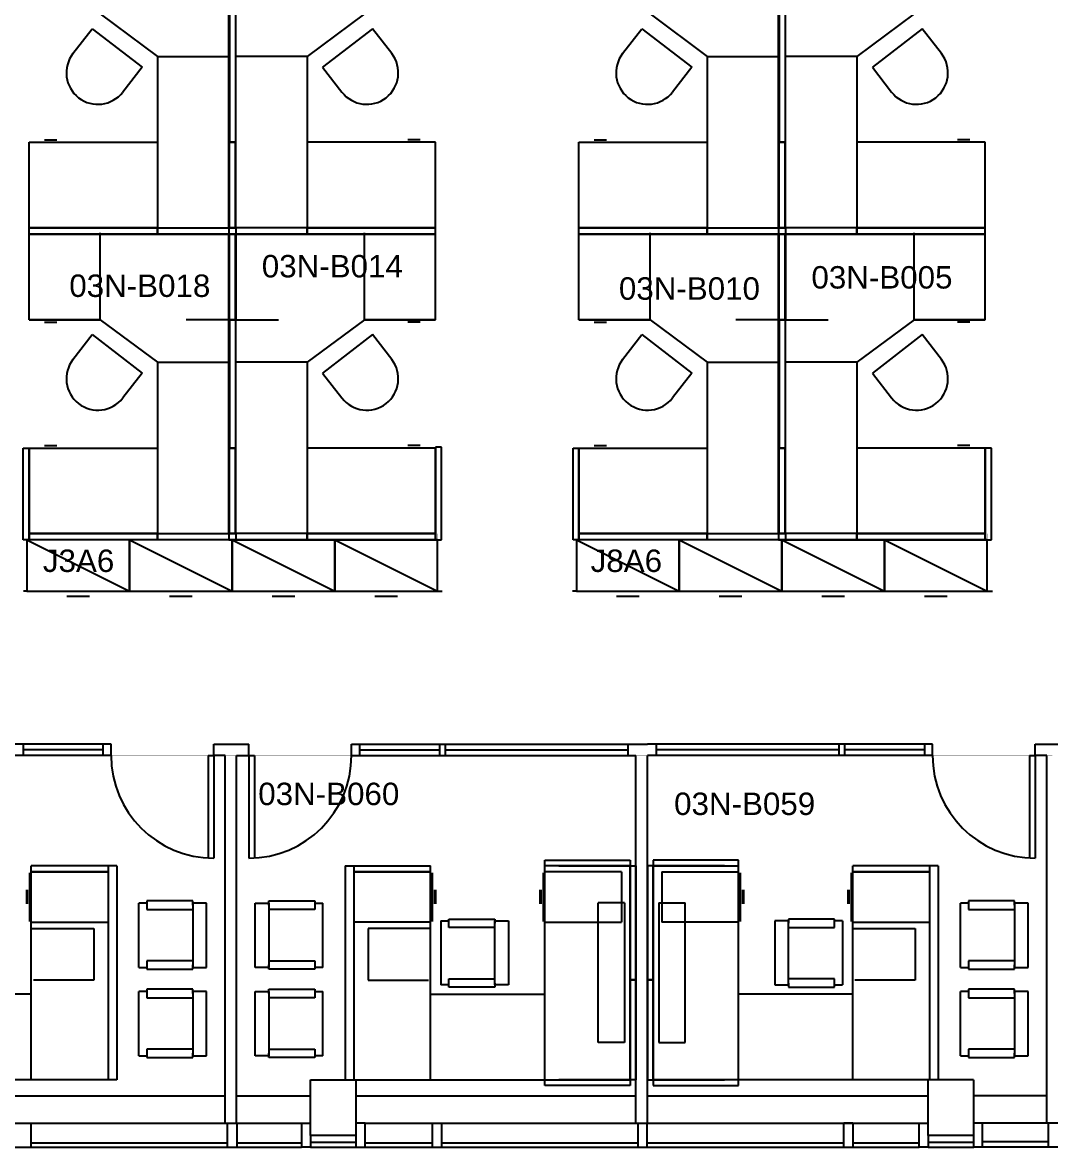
# Model space of a CAD drawing. Extents: x 0 to 6337, y 3987 to 5634.
# Drawn here: x 3365.2 to 3725.6, y 4015.9 to 4410.5 of the extents above; entities that cross this region are included whole.
import ezdxf

# ---------------------------------------------------------------- set-up
doc = ezdxf.new("R2010")
doc.units = 0
doc.header["$MEASUREMENT"] = 0
for name, color, linetype in [('01A_BASE_PLAN', 7, 'CONTINUOUS'), ('01B_PANELS', 7, 'CONTINUOUS'), ('04A_FURNITURE', 7, 'CONTINUOUS'), ('NA-FLOOR', 7, 'CONTINUOUS'), ('REGION', 7, 'CONTINUOUS'), ('REGION_NUM', 7, 'CONTINUOUS')]:
    doc.layers.add(name, color=color, linetype=linetype)
doc.styles.add('ARIAL', font='ARIAL', dxfattribs={"height": 0.2})

msp = doc.modelspace()

# ---------------------------------------------------------------- linework, layer by layer
at = {"layer": '01A_BASE_PLAN', "color": 250, "linetype": 'Continuous'}
for p, q in [((3396.23, 4157.4), (3299.36, 4157.4)), ((3396.23, 4157.4), (3299.36, 4157.4)), ((3365.36, 4157.43), (3365.36, 4153.43)), ((3365.36, 4157.43), (3365.36, 4153.43)), ((3393.36, 4155.43), (3365.36, 4155.43)), ((3393.36, 4155.43), (3365.36, 4155.43)), ((3393.36, 4157.43), (3393.36, 4153.43)), ((3393.36, 4157.43), (3393.36, 4153.43)), ((3396.23, 4153.4), (3396.23, 4157.4)), ((3396.23, 4153.4), (3396.23, 4157.4)), ((3432.23, 4153.4), (3432.23, 4157.4)), ((3432.23, 4157.4), (3444.48, 4157.4)), ((3432.23, 4153.4), (3432.23, 4157.4)), ((3432.23, 4157.4), (3444.48, 4157.4)), ((3444.48, 4153.4), (3444.48, 4157.4)), ((3444.48, 4153.4), (3444.48, 4157.4)), ((3480.48, 4157.4), (3577.36, 4157.4)), ((3480.48, 4153.4), (3480.48, 4157.4)), ((3480.48, 4157.4), (3577.36, 4157.4)), ((3480.48, 4153.4), (3480.48, 4157.4)), ((3483.36, 4157.43), (3483.36, 4153.43)), ((3483.36, 4157.43), (3483.36, 4153.43)), ((3483.36, 4155.43), (3511.36, 4155.43)), ((3483.36, 4155.43), (3511.36, 4155.43)), ((3511.36, 4157.43), (3511.36, 4153.43)), ((3511.36, 4157.43), (3511.36, 4153.43)), ((3513.36, 4157.43), (3513.36, 4153.43)), ((3513.36, 4157.43), (3513.36, 4153.43)), ((3513.36, 4155.43), (3577.36, 4155.43)), ((3513.36, 4155.43), (3577.36, 4155.43)), ((3577.36, 4157.43), (3577.36, 4153.43)), ((3577.36, 4157.43), (3577.36, 4153.43)), ((3577.36, 4157.4), (3584.23, 4157.4)), ((3577.36, 4157.4), (3584.23, 4157.4)), ((3587.36, 4157.4), (3584.23, 4157.4)), ((3587.36, 4157.4), (3584.23, 4157.4)), ((3587.36, 4157.43), (3587.36, 4153.43)), ((3587.36, 4157.43), (3587.36, 4153.43)), ((3684.23, 4157.4), (3587.36, 4157.4)), ((3684.23, 4157.4), (3587.36, 4157.4)), ((3651.36, 4155.43), (3587.36, 4155.43)), ((3651.36, 4155.43), (3587.36, 4155.43)), ((3651.36, 4157.43), (3651.36, 4153.43)), ((3651.36, 4157.43), (3651.36, 4153.43)), ((3653.36, 4157.43), (3653.36, 4153.43)), ((3653.36, 4157.43), (3653.36, 4153.43)), ((3681.36, 4155.43), (3653.36, 4155.43)), ((3681.36, 4155.43), (3653.36, 4155.43)), ((3681.36, 4157.43), (3681.36, 4153.43)), ((3681.36, 4157.43), (3681.36, 4153.43)), ((3684.23, 4153.4), (3684.23, 4157.4)), ((3684.23, 4153.4), (3684.23, 4157.4)), ((3720.23, 4157.4), (3732.48, 4157.4)), ((3720.23, 4153.4), (3720.23, 4157.4)), ((3720.23, 4157.4), (3732.48, 4157.4)), ((3720.23, 4153.4), (3720.23, 4157.4)), ((3396.23, 4153.4), (3299.36, 4153.4)), ((3396.23, 4153.4), (3299.36, 4153.4)), ((3430.23, 4153.4), (3430.23, 4117.4)), ((3430.23, 4153.4), (3432.23, 4153.4)), ((3436.23, 4153.4), (3432.23, 4153.4)), ((3436.23, 4153.4), (3432.23, 4153.4)), ((3432.23, 4153.4), (3432.23, 4117.4)), ((3436.23, 4024.47), (3436.23, 4153.4)), ((3436.23, 4024.47), (3436.23, 4153.4)), ((3440.23, 4024.47), (3440.23, 4153.4)), ((3440.23, 4153.4), (3444.48, 4153.4)), ((3440.23, 4024.47), (3440.23, 4153.4)), ((3440.23, 4153.4), (3444.48, 4153.4)), ((3444.48, 4153.4), (3444.48, 4117.4)), ((3444.48, 4153.4), (3446.48, 4153.4)), ((3446.48, 4153.4), (3446.48, 4117.4)), ((3480.48, 4153.4), (3577.36, 4153.4)), ((3480.48, 4153.4), (3577.36, 4153.4)), ((3577.36, 4153.4), (3580.23, 4153.4)), ((3577.36, 4153.4), (3580.23, 4153.4)), ((3580.23, 4024.47), (3580.23, 4153.4)), ((3580.23, 4024.47), (3580.23, 4153.4)), ((3584.23, 4024.47), (3584.23, 4153.4)), ((3587.36, 4153.4), (3584.23, 4153.4)), ((3584.23, 4024.47), (3584.23, 4153.4)), ((3587.36, 4153.4), (3584.23, 4153.4)), ((3684.23, 4153.4), (3587.36, 4153.4)), ((3684.23, 4153.4), (3587.36, 4153.4)), ((3718.23, 4153.4), (3718.23, 4117.4)), ((3718.23, 4153.4), (3720.23, 4153.4)), ((3724.23, 4153.4), (3720.23, 4153.4)), ((3724.23, 4153.4), (3720.23, 4153.4)), ((3720.23, 4153.4), (3720.23, 4117.4)), ((3724.23, 4024.47), (3724.23, 4153.4)), ((3724.23, 4024.47), (3724.23, 4153.4)), ((3466.11, 4039.69), (3482.07, 4039.69)), ((3466.11, 4020.1), (3466.11, 4039.69)), ((3474.09, 4039.69), (3482.07, 4039.69)), ((3482.07, 4039.69), (3482.07, 4020.08)), ((3682.67, 4020.1), (3682.67, 4039.69)), ((3698.63, 4039.69), (3682.67, 4039.69)), ((3698.63, 4039.69), (3698.63, 4020.08)), ((3296.23, 4034.07), (3436.23, 4034.07)), ((3440.23, 4034.07), (3466.11, 4034.07)), ((3482.07, 4034.07), (3580.23, 4034.07)), ((3584.23, 4034.07), (3682.67, 4034.07)), ((3724.23, 4034.08), (3698.72, 4034.08)), ((3269.29, 4024.47), (3466.11, 4024.47)), ((3437.07, 4016.03), (3437.07, 4024.52)), ((3440.3, 4024.52), (3440.3, 4016.03)), ((3462.94, 4024.47), (3466.07, 4024.47)), ((3462.97, 4024.38), (3462.97, 4015.98)), ((3485.29, 4024.47), (3482.17, 4024.47)), ((3485.29, 4024.47), (3679.5, 4024.47)), ((3485.29, 4015.98), (3485.29, 4024.47)), ((3653.07, 4016.03), (3653.07, 4024.52)), ((3653.07, 4024.52), (3656.3, 4024.52)), ((3656.3, 4024.52), (3656.3, 4016.03)), ((3679.5, 4015.98), (3679.5, 4024.47)), ((3679.5, 4024.47), (3682.63, 4024.47)), ((3751.5, 4024.47), (3698.6, 4024.47)), ((3701.72, 4016.05), (3701.72, 4024.38)), ((3724.92, 4016.05), (3724.92, 4024.38)), ((3368.06, 4024.38), (3368.06, 4015.92)), ((3508.96, 4015.92), (3508.96, 4024.38)), ((3512.05, 4024.38), (3512.05, 4015.92)), ((3580.96, 4015.92), (3580.96, 4024.38)), ((3584.06, 4024.38), (3584.06, 4015.92)), ((3368.06, 4017.58), (3436.39, 4017.58)), ((3436.39, 4017.58), (3437.08, 4017.58)), ((3440.3, 4017.58), (3462.97, 4017.58)), ((3482.07, 4020.1), (3466.11, 4020.1)), ((3466.11, 4020.1), (3466.11, 4015.98)), ((3466.11, 4017.76), (3482.07, 4017.76)), ((3482.07, 4020.08), (3482.07, 4015.98)), ((3485.29, 4017.58), (3508.75, 4017.58)), ((3512.06, 4017.58), (3580.95, 4017.58)), ((3584.27, 4017.58), (3652.39, 4017.58)), ((3652.39, 4017.58), (3653.08, 4017.58)), ((3656.3, 4017.58), (3679.5, 4017.58)), ((3682.67, 4020.1), (3682.67, 4015.98)), ((3698.63, 4020.1), (3682.67, 4020.1)), ((3682.67, 4017.76), (3698.6, 4017.76)), ((3698.6, 4020.04), (3698.6, 4016.05)), ((3724.92, 4017.96), (3701.72, 4017.96)), ((3269.29, 4015.98), (3462.97, 4015.98)), ((3366.41, 4015.92), (3364.96, 4015.92)), ((3466.11, 4015.98), (3462.94, 4015.98)), ((3466.11, 4015.98), (3482.17, 4015.98)), ((3482.07, 4015.98), (3485.29, 4015.98)), ((3485.29, 4015.98), (3679.5, 4015.98)), ((3682.67, 4015.98), (3679.5, 4015.98)), ((3682.67, 4015.98), (3698.72, 4015.98)), ((3751.5, 4015.98), (3698.77, 4015.98))]:
    msp.add_line(p, q, dxfattribs=at)
for centre, start, end in [((3432.23, 4153.4), 180, 270), ((3444.48, 4153.4), 270, 0), ((3720.23, 4153.4), 180, 270)]:
    msp.add_arc(centre, 36, start, end, dxfattribs=at)
at = {"layer": '01B_PANELS', "color": 5, "linetype": 'Continuous'}
for p, q in [((3437.53, 4338.48), (3437.53, 4413.48)), ((3437.53, 4368.48), (3437.53, 4413.48)), ((3437.68, 4413.48), (3437.68, 4368.48)), ((3439.78, 4413.48), (3439.78, 4368.48)), ((3439.93, 4338.48), (3439.93, 4413.48)), ((3439.93, 4368.48), (3439.93, 4413.48)), ((3630.25, 4338.48), (3630.25, 4413.48)), ((3630.25, 4368.48), (3630.25, 4413.48)), ((3630.4, 4413.48), (3630.4, 4368.48)), ((3632.5, 4413.48), (3632.5, 4368.48)), ((3632.65, 4338.48), (3632.65, 4413.48)), ((3632.65, 4368.48), (3632.65, 4413.48)), ((3437.53, 4338.48), (3437.53, 4368.48)), ((3437.53, 4368.48), (3439.78, 4368.48)), ((3439.78, 4368.48), (3437.53, 4368.48)), ((3437.68, 4338.48), (3437.68, 4368.48)), ((3439.93, 4368.48), (3437.68, 4368.48)), ((3437.68, 4368.48), (3439.93, 4368.48)), ((3439.78, 4338.48), (3439.78, 4368.48)), ((3439.93, 4338.48), (3439.93, 4368.48)), ((3630.25, 4338.48), (3630.25, 4368.48)), ((3630.25, 4368.48), (3632.5, 4368.48)), ((3632.5, 4368.48), (3630.25, 4368.48)), ((3630.4, 4338.48), (3630.4, 4368.48)), ((3632.65, 4368.48), (3630.4, 4368.48)), ((3630.4, 4368.48), (3632.65, 4368.48)), ((3632.5, 4338.48), (3632.5, 4368.48)), ((3632.65, 4338.48), (3632.65, 4368.48)), ((3412.53, 4338.48), (3367.53, 4338.48)), ((3367.53, 4336.23), (3367.53, 4338.48)), ((3367.53, 4338.48), (3412.53, 4338.48)), ((3367.53, 4336.23), (3367.53, 4338.48)), ((3367.53, 4338.48), (3412.53, 4338.48)), ((3367.53, 4336.23), (3437.53, 4336.23)), ((3412.53, 4336.23), (3367.53, 4336.23)), ((3412.53, 4336.23), (3367.53, 4336.23)), ((3412.53, 4338.48), (3437.53, 4338.48)), ((3412.53, 4336.23), (3412.53, 4338.48)), ((3412.53, 4338.48), (3437.53, 4338.48)), ((3412.53, 4338.48), (3412.53, 4336.23)), ((3412.53, 4336.23), (3412.53, 4338.48)), ((3412.53, 4338.48), (3437.53, 4338.48)), ((3412.53, 4338.48), (3412.53, 4336.23)), ((3437.53, 4336.23), (3412.53, 4336.23)), ((3437.53, 4336.23), (3412.53, 4336.23)), ((3437.53, 4338.48), (3439.78, 4338.48)), ((3437.53, 4338.48), (3437.53, 4336.23)), ((3437.53, 4338.48), (3437.53, 4336.23)), ((3437.53, 4306.23), (3437.53, 4336.23)), ((3437.53, 4336.23), (3439.78, 4336.23)), ((3437.53, 4336.23), (3437.53, 4306.23)), ((3439.93, 4338.48), (3437.68, 4338.48)), ((3437.68, 4306.23), (3437.68, 4336.23)), ((3439.93, 4336.23), (3437.68, 4336.23)), ((3439.78, 4306.23), (3439.78, 4336.23)), ((3464.93, 4338.48), (3439.93, 4338.48)), ((3439.93, 4338.48), (3439.93, 4336.23)), ((3464.93, 4338.48), (3439.93, 4338.48)), ((3439.93, 4338.48), (3439.93, 4336.23)), ((3464.93, 4338.48), (3439.93, 4338.48)), ((3439.93, 4306.23), (3439.93, 4336.23)), ((3509.93, 4336.23), (3439.93, 4336.23)), ((3439.93, 4336.23), (3439.93, 4306.23)), ((3439.93, 4336.23), (3464.93, 4336.23)), ((3439.93, 4336.23), (3464.93, 4336.23)), ((3464.93, 4338.48), (3509.93, 4338.48)), ((3464.93, 4336.23), (3464.93, 4338.48)), ((3464.93, 4338.48), (3464.93, 4336.23)), ((3509.93, 4338.48), (3464.93, 4338.48)), ((3464.93, 4336.23), (3464.93, 4338.48)), ((3464.93, 4338.48), (3464.93, 4336.23)), ((3509.93, 4338.48), (3464.93, 4338.48)), ((3464.93, 4336.23), (3509.93, 4336.23)), ((3464.93, 4336.23), (3509.93, 4336.23)), ((3509.93, 4336.23), (3509.93, 4338.48)), ((3509.93, 4336.23), (3509.93, 4338.48)), ((3605.25, 4338.48), (3560.25, 4338.48)), ((3560.25, 4336.23), (3560.25, 4338.48)), ((3560.25, 4338.48), (3605.25, 4338.48)), ((3560.25, 4336.23), (3560.25, 4338.48)), ((3560.25, 4338.48), (3605.25, 4338.48)), ((3560.25, 4336.23), (3630.25, 4336.23)), ((3605.25, 4336.23), (3560.25, 4336.23)), ((3605.25, 4336.23), (3560.25, 4336.23)), ((3605.25, 4338.48), (3630.25, 4338.48)), ((3605.25, 4336.23), (3605.25, 4338.48)), ((3605.25, 4338.48), (3630.25, 4338.48)), ((3605.25, 4338.48), (3605.25, 4336.23)), ((3605.25, 4336.23), (3605.25, 4338.48)), ((3605.25, 4338.48), (3630.25, 4338.48)), ((3605.25, 4338.48), (3605.25, 4336.23)), ((3630.25, 4336.23), (3605.25, 4336.23)), ((3630.25, 4336.23), (3605.25, 4336.23)), ((3630.25, 4338.48), (3632.5, 4338.48)), ((3630.25, 4338.48), (3630.25, 4336.23)), ((3630.25, 4338.48), (3630.25, 4336.23)), ((3630.25, 4306.23), (3630.25, 4336.23)), ((3630.25, 4336.23), (3632.5, 4336.23)), ((3630.25, 4336.23), (3630.25, 4306.23)), ((3632.65, 4338.48), (3630.4, 4338.48)), ((3630.4, 4306.23), (3630.4, 4336.23)), ((3632.65, 4336.23), (3630.4, 4336.23)), ((3632.5, 4306.23), (3632.5, 4336.23)), ((3657.65, 4338.48), (3632.65, 4338.48)), ((3632.65, 4338.48), (3632.65, 4336.23)), ((3657.65, 4338.48), (3632.65, 4338.48)), ((3632.65, 4338.48), (3632.65, 4336.23)), ((3657.65, 4338.48), (3632.65, 4338.48)), ((3632.65, 4306.23), (3632.65, 4336.23)), ((3702.65, 4336.23), (3632.65, 4336.23)), ((3632.65, 4336.23), (3632.65, 4306.23)), ((3632.65, 4336.23), (3657.65, 4336.23)), ((3632.65, 4336.23), (3657.65, 4336.23)), ((3657.65, 4338.48), (3702.65, 4338.48)), ((3657.65, 4336.23), (3657.65, 4338.48)), ((3657.65, 4338.48), (3657.65, 4336.23)), ((3702.65, 4338.48), (3657.65, 4338.48)), ((3657.65, 4336.23), (3657.65, 4338.48)), ((3657.65, 4338.48), (3657.65, 4336.23)), ((3702.65, 4338.48), (3657.65, 4338.48)), ((3657.65, 4336.23), (3702.65, 4336.23)), ((3657.65, 4336.23), (3702.65, 4336.23)), ((3702.65, 4336.23), (3702.65, 4338.48)), ((3702.65, 4336.23), (3702.65, 4338.48)), ((3437.53, 4306.23), (3439.78, 4306.23)), ((3437.53, 4231.23), (3437.53, 4306.23)), ((3437.53, 4261.23), (3437.53, 4306.23)), ((3437.53, 4306.23), (3439.78, 4306.23)), ((3439.93, 4306.23), (3437.68, 4306.23)), ((3439.93, 4306.23), (3437.68, 4306.23)), ((3437.68, 4306.23), (3437.68, 4261.23)), ((3439.78, 4306.23), (3439.78, 4261.23)), ((3439.93, 4231.23), (3439.93, 4306.23)), ((3439.93, 4261.23), (3439.93, 4306.23)), ((3630.25, 4306.23), (3632.5, 4306.23)), ((3630.25, 4231.23), (3630.25, 4306.23)), ((3630.25, 4261.23), (3630.25, 4306.23)), ((3630.25, 4306.23), (3632.5, 4306.23)), ((3632.65, 4306.23), (3630.4, 4306.23)), ((3632.65, 4306.23), (3630.4, 4306.23)), ((3630.4, 4306.23), (3630.4, 4261.23)), ((3632.5, 4306.23), (3632.5, 4261.23)), ((3632.65, 4231.23), (3632.65, 4306.23)), ((3632.65, 4261.23), (3632.65, 4306.23)), ((3365.43, 4228.98), (3365.43, 4261.23)), ((3365.43, 4261.23), (3367.53, 4261.23)), ((3367.53, 4261.23), (3367.53, 4228.98)), ((3367.53, 4231.23), (3367.53, 4261.23)), ((3437.53, 4231.23), (3437.53, 4261.23)), ((3437.53, 4261.23), (3439.78, 4261.23)), ((3439.78, 4261.23), (3437.53, 4261.23)), ((3437.68, 4231.23), (3437.68, 4261.23)), ((3439.93, 4261.23), (3437.68, 4261.23)), ((3437.68, 4261.23), (3439.93, 4261.23)), ((3439.78, 4231.23), (3439.78, 4261.23)), ((3439.93, 4231.23), (3439.93, 4261.23)), ((3512.1, 4261.55), (3509.93, 4261.55)), ((3509.93, 4261.55), (3509.93, 4228.98)), ((3509.93, 4231.23), (3509.93, 4261.23)), ((3512.1, 4228.98), (3512.1, 4261.55)), ((3558.23, 4228.98), (3558.23, 4261.21)), ((3558.23, 4261.21), (3560.25, 4261.21)), ((3560.25, 4231.23), (3560.25, 4261.23)), ((3560.25, 4261.21), (3560.25, 4228.98)), ((3630.25, 4231.23), (3630.25, 4261.23)), ((3630.25, 4261.23), (3632.5, 4261.23)), ((3632.5, 4261.23), (3630.25, 4261.23)), ((3630.4, 4231.23), (3630.4, 4261.23)), ((3632.65, 4261.23), (3630.4, 4261.23)), ((3630.4, 4261.23), (3632.65, 4261.23)), ((3632.5, 4231.23), (3632.5, 4261.23)), ((3632.65, 4231.23), (3632.65, 4261.23)), ((3702.65, 4231.23), (3702.65, 4261.23)), ((3704.92, 4261.21), (3702.65, 4261.21)), ((3702.65, 4261.21), (3702.65, 4228.98)), ((3704.92, 4228.98), (3704.92, 4261.21)), ((3412.53, 4231.23), (3367.53, 4231.23)), ((3367.53, 4228.98), (3367.53, 4231.23)), ((3367.53, 4231.23), (3412.53, 4231.23)), ((3412.53, 4231.23), (3437.53, 4231.23)), ((3412.53, 4228.98), (3412.53, 4231.23)), ((3412.53, 4231.23), (3437.53, 4231.23)), ((3412.53, 4231.23), (3412.53, 4228.98)), ((3437.53, 4231.23), (3439.78, 4231.23)), ((3437.53, 4231.23), (3437.53, 4228.98)), ((3439.93, 4231.23), (3437.68, 4231.23)), ((3464.93, 4231.23), (3439.93, 4231.23)), ((3439.93, 4231.23), (3439.93, 4228.98)), ((3464.93, 4231.23), (3439.93, 4231.23)), ((3464.93, 4231.23), (3509.93, 4231.23)), ((3464.93, 4228.98), (3464.93, 4231.23)), ((3464.93, 4231.23), (3464.93, 4228.98)), ((3509.93, 4231.23), (3464.93, 4231.23)), ((3509.93, 4228.98), (3509.93, 4231.23)), ((3605.25, 4231.23), (3560.25, 4231.23)), ((3560.25, 4228.98), (3560.25, 4231.23)), ((3560.25, 4231.23), (3605.25, 4231.23)), ((3605.25, 4231.23), (3630.25, 4231.23)), ((3605.25, 4228.98), (3605.25, 4231.23)), ((3605.25, 4231.23), (3630.25, 4231.23)), ((3605.25, 4231.23), (3605.25, 4228.98)), ((3630.25, 4231.23), (3632.5, 4231.23)), ((3630.25, 4231.23), (3630.25, 4228.98)), ((3632.65, 4231.23), (3630.4, 4231.23)), ((3657.65, 4231.23), (3632.65, 4231.23)), ((3632.65, 4231.23), (3632.65, 4228.98)), ((3657.65, 4231.23), (3632.65, 4231.23)), ((3657.65, 4231.23), (3702.65, 4231.23)), ((3657.65, 4228.98), (3657.65, 4231.23)), ((3657.65, 4231.23), (3657.65, 4228.98)), ((3702.65, 4231.23), (3657.65, 4231.23)), ((3702.65, 4228.98), (3702.65, 4231.23)), ((3367.53, 4228.98), (3365.43, 4228.98)), ((3402.65, 4228.98), (3366.65, 4228.98)), ((3412.53, 4228.98), (3367.53, 4228.98)), ((3438.65, 4228.98), (3402.65, 4228.98)), ((3437.53, 4228.98), (3412.53, 4228.98)), ((3437.53, 4228.98), (3439.78, 4228.98)), ((3474.65, 4228.98), (3438.65, 4228.98)), ((3439.93, 4228.98), (3464.93, 4228.98)), ((3464.93, 4228.98), (3509.93, 4228.98)), ((3510.65, 4228.98), (3474.65, 4228.98)), ((3509.93, 4228.98), (3512.1, 4228.98)), ((3560.25, 4228.98), (3558.23, 4228.98)), ((3595.37, 4228.98), (3559.37, 4228.98)), ((3605.25, 4228.98), (3560.25, 4228.98)), ((3631.37, 4228.98), (3595.37, 4228.98)), ((3630.25, 4228.98), (3605.25, 4228.98)), ((3630.25, 4228.98), (3632.5, 4228.98)), ((3667.37, 4228.98), (3631.37, 4228.98)), ((3632.65, 4228.98), (3657.65, 4228.98)), ((3657.65, 4228.98), (3702.65, 4228.98)), ((3703.37, 4228.98), (3667.37, 4228.98)), ((3702.65, 4228.98), (3704.92, 4228.98))]:
    msp.add_line(p, q, dxfattribs=at)
at = {"layer": '04A_FURNITURE', "color": 1, "linetype": 'Continuous'}
for p, q in [((3392.44, 4413.48), (3412.53, 4398.58)), ((3485.02, 4413.48), (3464.93, 4398.58)), ((3585.16, 4413.48), (3605.25, 4398.58)), ((3677.73, 4413.48), (3657.65, 4398.58)), ((3382.85, 4399.56), (3389.6, 4408.29)), ((3389.6, 4408.29), (3407.07, 4394.79)), ((3487.86, 4408.29), (3470.39, 4394.79)), ((3494.61, 4399.56), (3487.86, 4408.29)), ((3575.57, 4399.56), (3582.32, 4408.29)), ((3582.32, 4408.29), (3599.79, 4394.79)), ((3680.57, 4408.29), (3663.11, 4394.79)), ((3687.33, 4399.56), (3680.57, 4408.29)), ((3412.53, 4398.58), (3437.34, 4398.58)), ((3412.53, 4398.58), (3412.53, 4338.48)), ((3464.93, 4398.58), (3440.12, 4398.58)), ((3464.93, 4398.58), (3464.93, 4338.48)), ((3605.25, 4398.58), (3630.06, 4398.58)), ((3605.25, 4398.58), (3605.25, 4338.48)), ((3657.65, 4398.58), (3632.83, 4398.58)), ((3657.65, 4398.58), (3657.65, 4338.48)), ((3407.07, 4394.79), (3400.32, 4386.05)), ((3470.39, 4394.79), (3477.14, 4386.05)), ((3599.79, 4394.79), (3593.03, 4386.05)), ((3663.11, 4394.79), (3669.86, 4386.05)), ((3367.53, 4338.48), (3367.53, 4368.48)), ((3367.53, 4368.48), (3412.53, 4368.48)), ((3372.83, 4369.31), (3377.22, 4369.31)), ((3412.53, 4368.48), (3412.53, 4338.48)), ((3509.93, 4368.48), (3464.93, 4368.48)), ((3464.93, 4368.48), (3464.93, 4338.48)), ((3504.63, 4369.31), (3500.24, 4369.31)), ((3509.93, 4338.48), (3509.93, 4368.48)), ((3560.25, 4338.48), (3560.25, 4368.48)), ((3560.25, 4368.48), (3605.25, 4368.48)), ((3565.55, 4369.31), (3569.94, 4369.31)), ((3605.25, 4368.48), (3605.25, 4338.48)), ((3702.65, 4368.48), (3657.65, 4368.48)), ((3657.65, 4368.48), (3657.65, 4338.48)), ((3697.35, 4369.31), (3692.95, 4369.31)), ((3702.65, 4338.48), (3702.65, 4368.48)), ((3367.53, 4306.23), (3367.53, 4336.23)), ((3392.44, 4306.23), (3392.44, 4336.68)), ((3485.02, 4306.23), (3485.02, 4336.68)), ((3509.93, 4306.23), (3509.93, 4336.23)), ((3560.25, 4306.23), (3560.25, 4336.23)), ((3585.16, 4306.23), (3585.16, 4336.68)), ((3677.73, 4306.23), (3677.73, 4336.68)), ((3702.65, 4306.23), (3702.65, 4336.23)), ((3367.53, 4306.23), (3392.53, 4306.23)), ((3392.44, 4306.23), (3367.53, 4306.23)), ((3372.83, 4305.39), (3377.22, 4305.39)), ((3392.44, 4306.23), (3412.53, 4291.33)), ((3437.53, 4306.23), (3422.53, 4306.23)), ((3437.53, 4306.23), (3422.53, 4306.23)), ((3439.93, 4306.23), (3454.93, 4306.23)), ((3439.93, 4306.23), (3454.93, 4306.23)), ((3485.02, 4306.23), (3464.93, 4291.33)), ((3509.93, 4306.23), (3484.93, 4306.23)), ((3485.02, 4306.23), (3509.93, 4306.23)), ((3504.63, 4305.39), (3500.24, 4305.39)), ((3560.25, 4306.23), (3585.25, 4306.23)), ((3585.16, 4306.23), (3560.25, 4306.23)), ((3565.55, 4305.39), (3569.94, 4305.39)), ((3585.16, 4306.23), (3605.25, 4291.33)), ((3630.25, 4306.23), (3615.25, 4306.23)), ((3630.25, 4306.23), (3615.25, 4306.23)), ((3632.65, 4306.23), (3647.65, 4306.23)), ((3632.65, 4306.23), (3647.65, 4306.23)), ((3677.73, 4306.23), (3657.65, 4291.33)), ((3702.65, 4306.23), (3677.65, 4306.23)), ((3677.73, 4306.23), (3702.65, 4306.23)), ((3697.35, 4305.39), (3692.95, 4305.39)), ((3382.85, 4292.31), (3389.6, 4301.04)), ((3389.6, 4301.04), (3407.07, 4287.54)), ((3487.86, 4301.04), (3470.39, 4287.54)), ((3494.61, 4292.31), (3487.86, 4301.04)), ((3575.57, 4292.31), (3582.32, 4301.04)), ((3582.32, 4301.04), (3599.79, 4287.54)), ((3680.57, 4301.04), (3663.11, 4287.54)), ((3687.33, 4292.31), (3680.57, 4301.04)), ((3412.53, 4291.33), (3437.34, 4291.33)), ((3412.53, 4291.33), (3412.53, 4231.23)), ((3464.93, 4291.33), (3440.12, 4291.33)), ((3464.93, 4291.33), (3464.93, 4231.23)), ((3605.25, 4291.33), (3630.06, 4291.33)), ((3605.25, 4291.33), (3605.25, 4231.23)), ((3657.65, 4291.33), (3632.83, 4291.33)), ((3657.65, 4291.33), (3657.65, 4231.23)), ((3407.07, 4287.54), (3400.32, 4278.8)), ((3470.39, 4287.54), (3477.14, 4278.8)), ((3599.79, 4287.54), (3593.03, 4278.8)), ((3663.11, 4287.54), (3669.86, 4278.8)), ((3367.53, 4261.23), (3412.53, 4261.23)), ((3372.83, 4262.06), (3377.22, 4262.06)), ((3412.53, 4261.23), (3412.53, 4231.23)), ((3509.93, 4261.23), (3464.93, 4261.23)), ((3464.93, 4261.23), (3464.93, 4231.23)), ((3504.63, 4262.06), (3500.24, 4262.06)), ((3560.25, 4261.23), (3605.25, 4261.23)), ((3565.55, 4262.06), (3569.94, 4262.06)), ((3605.25, 4261.23), (3605.25, 4231.23)), ((3702.65, 4261.23), (3657.65, 4261.23)), ((3657.65, 4261.23), (3657.65, 4231.23)), ((3697.35, 4262.06), (3692.95, 4262.06)), ((3366.65, 4228.98), (3402.65, 4210.98)), ((3366.65, 4228.98), (3366.65, 4210.98)), ((3402.65, 4228.98), (3438.65, 4210.98)), ((3402.65, 4228.98), (3402.65, 4210.98)), ((3402.65, 4210.98), (3402.65, 4228.98)), ((3438.65, 4228.98), (3474.65, 4210.98)), ((3438.65, 4228.98), (3438.65, 4210.98)), ((3438.65, 4210.98), (3438.65, 4228.98)), ((3474.65, 4228.98), (3510.65, 4210.98)), ((3474.65, 4228.98), (3474.65, 4210.98)), ((3474.65, 4210.98), (3474.65, 4228.98)), ((3510.65, 4210.98), (3510.65, 4228.98)), ((3559.37, 4228.98), (3595.37, 4210.98)), ((3559.37, 4228.98), (3559.37, 4210.98)), ((3595.37, 4228.98), (3631.37, 4210.98)), ((3595.37, 4228.98), (3595.37, 4210.98)), ((3595.37, 4210.98), (3595.37, 4228.98)), ((3631.37, 4228.98), (3667.37, 4210.98)), ((3631.37, 4228.98), (3631.37, 4210.98)), ((3631.37, 4210.98), (3631.37, 4228.98)), ((3667.37, 4228.98), (3703.37, 4210.98)), ((3667.37, 4228.98), (3667.37, 4210.98)), ((3667.37, 4210.98), (3667.37, 4228.98)), ((3703.37, 4210.98), (3703.37, 4228.98)), ((3366.65, 4210.98), (3365.53, 4210.98)), ((3366.65, 4210.98), (3402.65, 4210.98)), ((3402.65, 4210.98), (3438.65, 4210.98)), ((3438.65, 4210.98), (3474.65, 4210.98)), ((3474.65, 4210.98), (3510.65, 4210.98)), ((3510.65, 4210.98), (3512.26, 4210.98)), ((3559.37, 4210.98), (3558, 4210.98)), ((3559.37, 4210.98), (3595.37, 4210.98)), ((3595.37, 4210.98), (3631.37, 4210.98)), ((3631.37, 4210.98), (3667.37, 4210.98)), ((3667.37, 4210.98), (3703.37, 4210.98)), ((3703.37, 4210.98), (3705.28, 4210.98)), ((3380.65, 4209.27), (3388.65, 4209.27)), ((3416.65, 4209.27), (3424.65, 4209.27)), ((3452.65, 4209.27), (3460.65, 4209.27)), ((3488.65, 4209.27), (3496.65, 4209.27)), ((3573.37, 4209.27), (3581.37, 4209.27)), ((3609.37, 4209.27), (3617.37, 4209.27)), ((3645.37, 4209.27), (3653.37, 4209.27)), ((3681.37, 4209.27), (3689.37, 4209.27)), ((3548.23, 4114.69), (3548.23, 4116.69)), ((3548.23, 4116.69), (3578.23, 4116.69)), ((3578.23, 4116.69), (3578.23, 4114.69)), ((3586.23, 4116.69), (3586.23, 4114.69)), ((3616.23, 4116.69), (3586.23, 4116.69)), ((3616.23, 4114.69), (3616.23, 4116.69)), ((3367.67, 4112.25), (3367.67, 4095.13)), ((3368.23, 4039.69), (3368.23, 4114.69)), ((3398.22, 4114.69), (3368.23, 4114.69)), ((3368.23, 4112.56), (3394.89, 4112.56)), ((3395.14, 4112.56), (3368.23, 4112.56)), ((3395.14, 4114.69), (3395.14, 4039.84)), ((3398.22, 4114.69), (3398.22, 4039.69)), ((3478.25, 4114.69), (3478.25, 4039.69)), ((3478.25, 4114.69), (3508.23, 4114.69)), ((3481.33, 4114.69), (3481.33, 4039.84)), ((3481.33, 4112.56), (3508.23, 4112.56)), ((3508.23, 4112.56), (3481.57, 4112.56)), ((3508.23, 4039.69), (3508.23, 4114.69)), ((3508.8, 4112.25), (3508.8, 4095.13)), ((3547.67, 4112.25), (3547.67, 4095.13)), ((3578.23, 4114.69), (3548.23, 4114.69)), ((3548.23, 4039.69), (3548.23, 4114.69)), ((3575.14, 4112.56), (3548.23, 4112.56)), ((3553.23, 4114.69), (3578.23, 4114.69)), ((3575.14, 4112.56), (3575.14, 4094.93)), ((3578.23, 4114.69), (3578.23, 4039.69)), ((3578.23, 4109.69), (3578.23, 4114.69)), ((3578.23, 4114.69), (3580.23, 4114.69)), ((3580.23, 4114.69), (3580.23, 4109.69)), ((3584.23, 4114.69), (3584.23, 4109.69)), ((3586.23, 4114.69), (3584.23, 4114.69)), ((3586.23, 4114.69), (3586.23, 4039.69)), ((3611.23, 4114.69), (3586.23, 4114.69)), ((3586.23, 4114.69), (3616.23, 4114.69)), ((3586.23, 4109.69), (3586.23, 4114.69)), ((3589.33, 4112.56), (3616.23, 4112.56)), ((3589.33, 4112.56), (3589.33, 4094.93)), ((3616.23, 4039.69), (3616.23, 4114.69)), ((3616.8, 4112.25), (3616.8, 4095.13)), ((3655.67, 4112.25), (3655.67, 4095.13)), ((3656.23, 4039.69), (3656.23, 4114.69)), ((3686.22, 4114.69), (3656.23, 4114.69)), ((3656.23, 4112.56), (3682.89, 4112.56)), ((3683.14, 4112.56), (3656.23, 4112.56)), ((3683.14, 4114.69), (3683.14, 4039.84)), ((3686.22, 4114.69), (3686.22, 4039.69)), ((3578.23, 4074.69), (3578.23, 4109.69)), ((3580.23, 4109.69), (3580.23, 4074.69)), ((3584.23, 4109.69), (3584.23, 4074.69)), ((3586.23, 4074.69), (3586.23, 4109.69)), ((3366.54, 4106.32), (3366.54, 4101.42)), ((3366.85, 4106.32), (3366.85, 4101.42)), ((3509.62, 4106.32), (3509.62, 4101.42)), ((3509.93, 4106.32), (3509.93, 4101.42)), ((3546.54, 4106.32), (3546.54, 4101.42)), ((3546.85, 4106.32), (3546.85, 4101.42)), ((3617.62, 4106.32), (3617.62, 4101.42)), ((3617.93, 4106.32), (3617.93, 4101.42)), ((3654.54, 4106.32), (3654.54, 4101.42)), ((3654.85, 4106.32), (3654.85, 4101.42)), ((3405.98, 4079.09), (3405.98, 4101.61)), ((3408.77, 4101.61), (3405.98, 4101.61)), ((3424.92, 4102.4), (3408.77, 4102.4)), ((3408.77, 4102.4), (3408.77, 4099.43)), ((3408.77, 4099.43), (3424.92, 4099.43)), ((3424.92, 4100.92), (3424.92, 4102.4)), ((3429.7, 4101.61), (3424.92, 4101.61)), ((3424.92, 4101.61), (3424.92, 4079.09)), ((3429.7, 4079.09), (3429.7, 4101.61)), ((3446.77, 4101.61), (3451.54, 4101.61)), ((3446.77, 4079.09), (3446.77, 4101.61)), ((3451.54, 4102.4), (3467.69, 4102.4)), ((3451.54, 4100.92), (3451.54, 4102.4)), ((3451.54, 4101.61), (3451.54, 4079.09)), ((3467.69, 4099.43), (3451.54, 4099.43)), ((3467.69, 4102.4), (3467.69, 4099.43)), ((3467.69, 4101.61), (3470.48, 4101.61)), ((3470.48, 4079.09), (3470.48, 4101.61)), ((3566.96, 4052.69), (3566.96, 4101.69)), ((3576.21, 4101.69), (3566.96, 4101.69)), ((3576.21, 4101.69), (3576.21, 4052.69)), ((3588.26, 4101.69), (3588.26, 4052.69)), ((3588.26, 4101.69), (3597.51, 4101.69)), ((3597.51, 4052.69), (3597.51, 4101.69)), ((3693.98, 4079.09), (3693.98, 4101.61)), ((3696.77, 4101.61), (3693.98, 4101.61)), ((3712.92, 4102.4), (3696.77, 4102.4)), ((3696.77, 4102.4), (3696.77, 4099.43)), ((3696.77, 4099.43), (3712.92, 4099.43)), ((3712.92, 4100.92), (3712.92, 4102.4)), ((3717.7, 4101.61), (3712.92, 4101.61)), ((3712.92, 4101.61), (3712.92, 4079.09)), ((3717.7, 4079.09), (3717.7, 4101.61)), ((3511.8, 4095.43), (3511.8, 4072.91)), ((3511.8, 4095.43), (3514.59, 4095.43)), ((3514.59, 4093.11), (3514.59, 4096.03)), ((3514.59, 4096.03), (3530.74, 4096.03)), ((3530.74, 4096.03), (3530.74, 4094.55)), ((3530.74, 4095.43), (3535.51, 4095.43)), ((3530.74, 4072.91), (3530.74, 4095.43)), ((3535.51, 4095.43), (3535.51, 4072.91)), ((3633.73, 4095.43), (3628.95, 4095.43)), ((3628.95, 4095.43), (3628.95, 4072.91)), ((3633.73, 4096.03), (3633.73, 4094.55)), ((3649.88, 4096.03), (3633.73, 4096.03)), ((3633.73, 4072.91), (3633.73, 4095.43)), ((3649.88, 4093.11), (3649.88, 4096.03)), ((3652.67, 4095.43), (3649.88, 4095.43)), ((3652.67, 4095.43), (3652.67, 4072.91)), ((3368.23, 4094.93), (3394.89, 4094.93)), ((3368.48, 4092.72), (3390.11, 4092.72)), ((3390.11, 4092.72), (3390.11, 4074.58)), ((3508.23, 4094.93), (3481.57, 4094.93)), ((3507.99, 4092.72), (3486.36, 4092.72)), ((3486.36, 4092.72), (3486.36, 4074.58)), ((3530.74, 4093.11), (3514.59, 4093.11)), ((3548.23, 4094.93), (3575.14, 4094.93)), ((3616.23, 4094.93), (3589.33, 4094.93)), ((3633.73, 4093.11), (3649.88, 4093.11)), ((3656.23, 4094.93), (3682.89, 4094.93)), ((3656.48, 4092.72), (3678.11, 4092.72)), ((3678.11, 4092.72), (3678.11, 4074.58)), ((3424.92, 4081.41), (3408.77, 4081.41)), ((3408.77, 4081.41), (3408.77, 4078.49)), ((3424.92, 4078.49), (3424.92, 4079.97)), ((3451.54, 4081.41), (3467.69, 4081.41)), ((3451.54, 4078.49), (3451.54, 4079.97)), ((3467.69, 4081.41), (3467.69, 4078.49)), ((3712.92, 4081.41), (3696.77, 4081.41)), ((3696.77, 4081.41), (3696.77, 4078.49)), ((3712.92, 4078.49), (3712.92, 4079.97)), ((3405.98, 4079.09), (3408.77, 4079.09)), ((3408.77, 4078.49), (3424.92, 4078.49)), ((3424.92, 4079.09), (3429.7, 4079.09)), ((3451.54, 4079.09), (3446.77, 4079.09)), ((3467.69, 4078.49), (3451.54, 4078.49)), ((3470.48, 4079.09), (3467.69, 4079.09)), ((3693.98, 4079.09), (3696.77, 4079.09)), ((3696.77, 4078.49), (3712.92, 4078.49)), ((3712.92, 4079.09), (3717.7, 4079.09)), ((3390.11, 4074.58), (3368.98, 4074.58)), ((3486.36, 4074.58), (3507.49, 4074.58)), ((3514.59, 4072.91), (3511.8, 4072.91)), ((3514.59, 4075.09), (3530.74, 4075.09)), ((3514.59, 4072.12), (3514.59, 4075.09)), ((3530.74, 4072.12), (3514.59, 4072.12)), ((3530.74, 4073.6), (3530.74, 4072.12)), ((3535.51, 4072.91), (3530.74, 4072.91)), ((3578.23, 4039.69), (3578.23, 4074.69)), ((3578.23, 4074.69), (3580.23, 4074.69)), ((3580.23, 4074.69), (3578.23, 4074.69)), ((3580.23, 4074.69), (3580.23, 4039.69)), ((3584.23, 4074.69), (3584.23, 4039.69)), ((3586.23, 4074.69), (3584.23, 4074.69)), ((3584.23, 4074.69), (3586.23, 4074.69)), ((3586.23, 4039.69), (3586.23, 4074.69)), ((3628.95, 4072.91), (3633.73, 4072.91)), ((3649.88, 4075.09), (3633.73, 4075.09)), ((3633.73, 4073.6), (3633.73, 4072.12)), ((3633.73, 4072.12), (3649.88, 4072.12)), ((3649.88, 4072.12), (3649.88, 4075.09)), ((3649.88, 4072.91), (3652.67, 4072.91)), ((3678.11, 4074.58), (3656.98, 4074.58)), ((3368.23, 4069.69), (3328.23, 4069.69)), ((3405.98, 4048.08), (3405.98, 4070.6)), ((3408.77, 4070.6), (3405.98, 4070.6)), ((3424.92, 4071.39), (3408.77, 4071.39)), ((3408.77, 4071.39), (3408.77, 4068.42)), ((3408.77, 4068.42), (3424.92, 4068.42)), ((3424.92, 4069.91), (3424.92, 4071.39)), ((3429.7, 4070.6), (3424.92, 4070.6)), ((3424.92, 4070.6), (3424.92, 4048.08)), ((3429.7, 4048.08), (3429.7, 4070.6)), ((3446.77, 4070.6), (3451.54, 4070.6)), ((3446.77, 4048.08), (3446.77, 4070.6)), ((3451.54, 4071.39), (3467.69, 4071.39)), ((3451.54, 4069.91), (3451.54, 4071.39)), ((3451.54, 4070.6), (3451.54, 4048.08)), ((3467.69, 4068.42), (3451.54, 4068.42)), ((3467.69, 4071.39), (3467.69, 4068.42)), ((3467.69, 4070.6), (3470.48, 4070.6)), ((3470.48, 4048.08), (3470.48, 4070.6)), ((3508.23, 4069.69), (3548.23, 4069.69)), ((3656.23, 4069.69), (3616.23, 4069.69)), ((3693.98, 4048.08), (3693.98, 4070.6)), ((3696.77, 4070.6), (3693.98, 4070.6)), ((3712.92, 4071.39), (3696.77, 4071.39)), ((3696.77, 4071.39), (3696.77, 4068.42)), ((3696.77, 4068.42), (3712.92, 4068.42)), ((3712.92, 4069.91), (3712.92, 4071.39)), ((3717.7, 4070.6), (3712.92, 4070.6)), ((3712.92, 4070.6), (3712.92, 4048.08)), ((3717.7, 4048.08), (3717.7, 4070.6)), ((3576.21, 4052.69), (3566.96, 4052.69)), ((3588.26, 4052.69), (3597.51, 4052.69)), ((3405.98, 4048.08), (3408.77, 4048.08)), ((3424.92, 4050.4), (3408.77, 4050.4)), ((3408.77, 4050.4), (3408.77, 4047.48)), ((3424.92, 4047.48), (3424.92, 4048.96)), ((3424.92, 4048.08), (3429.7, 4048.08)), ((3451.54, 4048.08), (3446.77, 4048.08)), ((3451.54, 4050.4), (3467.69, 4050.4)), ((3451.54, 4047.48), (3451.54, 4048.96)), ((3467.69, 4050.4), (3467.69, 4047.48)), ((3470.48, 4048.08), (3467.69, 4048.08)), ((3693.98, 4048.08), (3696.77, 4048.08)), ((3712.92, 4050.4), (3696.77, 4050.4)), ((3696.77, 4050.4), (3696.77, 4047.48)), ((3712.92, 4047.48), (3712.92, 4048.96)), ((3712.92, 4048.08), (3717.7, 4048.08)), ((3408.77, 4047.48), (3424.92, 4047.48)), ((3467.69, 4047.48), (3451.54, 4047.48)), ((3696.77, 4047.48), (3712.92, 4047.48)), ((3368.23, 4039.69), (3328.23, 4039.69)), ((3398.22, 4039.69), (3368.23, 4039.69)), ((3478.25, 4039.69), (3508.23, 4039.69)), ((3508.23, 4039.69), (3548.23, 4039.69)), ((3548.23, 4037.69), (3548.23, 4039.69)), ((3548.23, 4039.69), (3574.23, 4039.69)), ((3578.23, 4037.69), (3548.23, 4037.69)), ((3578.23, 4039.69), (3553.23, 4039.69)), ((3574.23, 4039.69), (3578.23, 4039.69)), ((3578.23, 4039.69), (3578.23, 4037.69)), ((3580.23, 4039.69), (3578.23, 4039.69)), ((3584.23, 4039.69), (3586.23, 4039.69)), ((3586.23, 4039.69), (3586.23, 4037.69)), ((3590.23, 4039.69), (3586.23, 4039.69)), ((3586.23, 4039.69), (3611.23, 4039.69)), ((3586.23, 4037.69), (3616.23, 4037.69)), ((3616.23, 4039.69), (3590.23, 4039.69)), ((3616.23, 4037.69), (3616.23, 4039.69)), ((3656.23, 4039.69), (3616.23, 4039.69)), ((3686.22, 4039.69), (3656.23, 4039.69))]:
    msp.add_line(p, q, dxfattribs=at)
for centre, start, end in [((3391.58, 4392.81), 142.2815, 322.2815), ((3485.88, 4392.81), 217.7185, 37.7185), ((3584.3, 4392.81), 142.2815, 322.2815), ((3678.59, 4392.81), 217.7185, 37.7185), ((3391.58, 4285.56), 142.2815, 322.2815), ((3485.88, 4285.56), 217.7185, 37.7185), ((3584.3, 4285.56), 142.2815, 322.2815), ((3678.59, 4285.56), 217.7185, 37.7185)]:
    msp.add_arc(centre, 11.04, start, end, dxfattribs=at)
at = {"layer": 'NA-FLOOR', "color": 1, "linetype": 'Continuous', "const_width": 0.0139}
msp.add_lwpolyline([(1384.16, 4017.96), (1461.94, 4017.96), (1461.94, 4017.58), (1679.01, 4017.58), (1893.45, 4017.58), (2110.13, 4017.58), (2250.64, 4017.58), (2326.6, 4017.58), (2536.52, 4017.58), (2536.52, 4017.96), (2613.43, 4017.96), (2613.43, 4017.58), (2829.44, 4017.58), (3045.9, 4017.58), (3261.93, 4017.58), (3478.83, 4017.58), (3662.18, 4017.58), (3687.3, 4017.58), (3687.3, 4017.96), (3768.3, 4017.96)], dxfattribs=at)
at = {"layer": 'REGION', "color": 3, "linetype": 'Continuous', "const_width": 0.0139}
for points in [[(3438.65, 4444.6), (3367.53, 4444.6), (3367.53, 4337.35), (3438.65, 4337.35)], [(3509.93, 4444.6), (3438.65, 4444.6), (3438.65, 4337.35), (3509.93, 4337.35)], [(3631.37, 4444.6), (3560.25, 4444.6), (3560.25, 4337.35), (3631.37, 4337.35)], [(3702.65, 4444.6), (3631.37, 4444.6), (3631.37, 4337.35), (3702.65, 4337.35)], [(3438.65, 4337.35), (3367.53, 4337.35), (3367.53, 4244.09), (3367.53, 4244.09), (3367.53, 4231.23), (3438.65, 4231.23)], [(3509.93, 4337.35), (3438.65, 4337.35), (3438.65, 4231.23), (3509.93, 4231.23)], [(3631.37, 4337.35), (3560.25, 4337.35), (3560.25, 4231.23), (3631.37, 4231.23)], [(3702.65, 4337.35), (3631.37, 4337.35), (3631.37, 4231.23), (3702.65, 4231.23)], [(3438.23, 4153.4), (3294.23, 4153.4), (3294.23, 4017.58), (3438.23, 4017.58)], [(3582.23, 4153.4), (3438.23, 4153.4), (3438.23, 4017.58), (3478.83, 4017.58), (3582.23, 4017.58)], [(3726.23, 4153.4), (3582.23, 4153.4), (3582.23, 4017.58), (3662.18, 4017.58), (3687.3, 4017.58), (3687.3, 4017.96), (3726.23, 4017.96)]]:
    msp.add_lwpolyline(points, close=True, dxfattribs=at)
at = {"layer": 'REGION', "color": 4, "linetype": 'Continuous', "const_width": 0.0139}
for points in [[(3510.65, 4231.23), (3509.93, 4231.23), (3438.65, 4231.23), (3366.65, 4231.23), (3366.65, 4210.98), (3510.65, 4210.98)], [(3703.37, 4231.23), (3702.65, 4231.23), (3631.37, 4231.23), (3559.37, 4231.23), (3559.37, 4210.98), (3703.37, 4210.98)]]:
    msp.add_lwpolyline(points, close=True, dxfattribs=at)

# ---------------------------------------------------------------- texts
at = {"layer": 'REGION_NUM', "color": 7, "linetype": 'Continuous', "style": 'ARIAL'}
for s, p in [('03N-B014', (3449.05, 4321.07)), ('03N-B005', (3641.75, 4317.16)), ('03N-B018', (3381.56, 4314.22)), ('03N-B010', (3574.25, 4313.24)), ('J3A6', (3372.3, 4217.76)), ('J8A6', (3564.35, 4217.76)), ('03N-B060', (3447.81, 4136)), ('03N-B059', (3593.61, 4132.53))]:
    msp.add_text(s, height=7.864, dxfattribs=at).set_placement(p)

doc.saveas('drawing.dxf')
